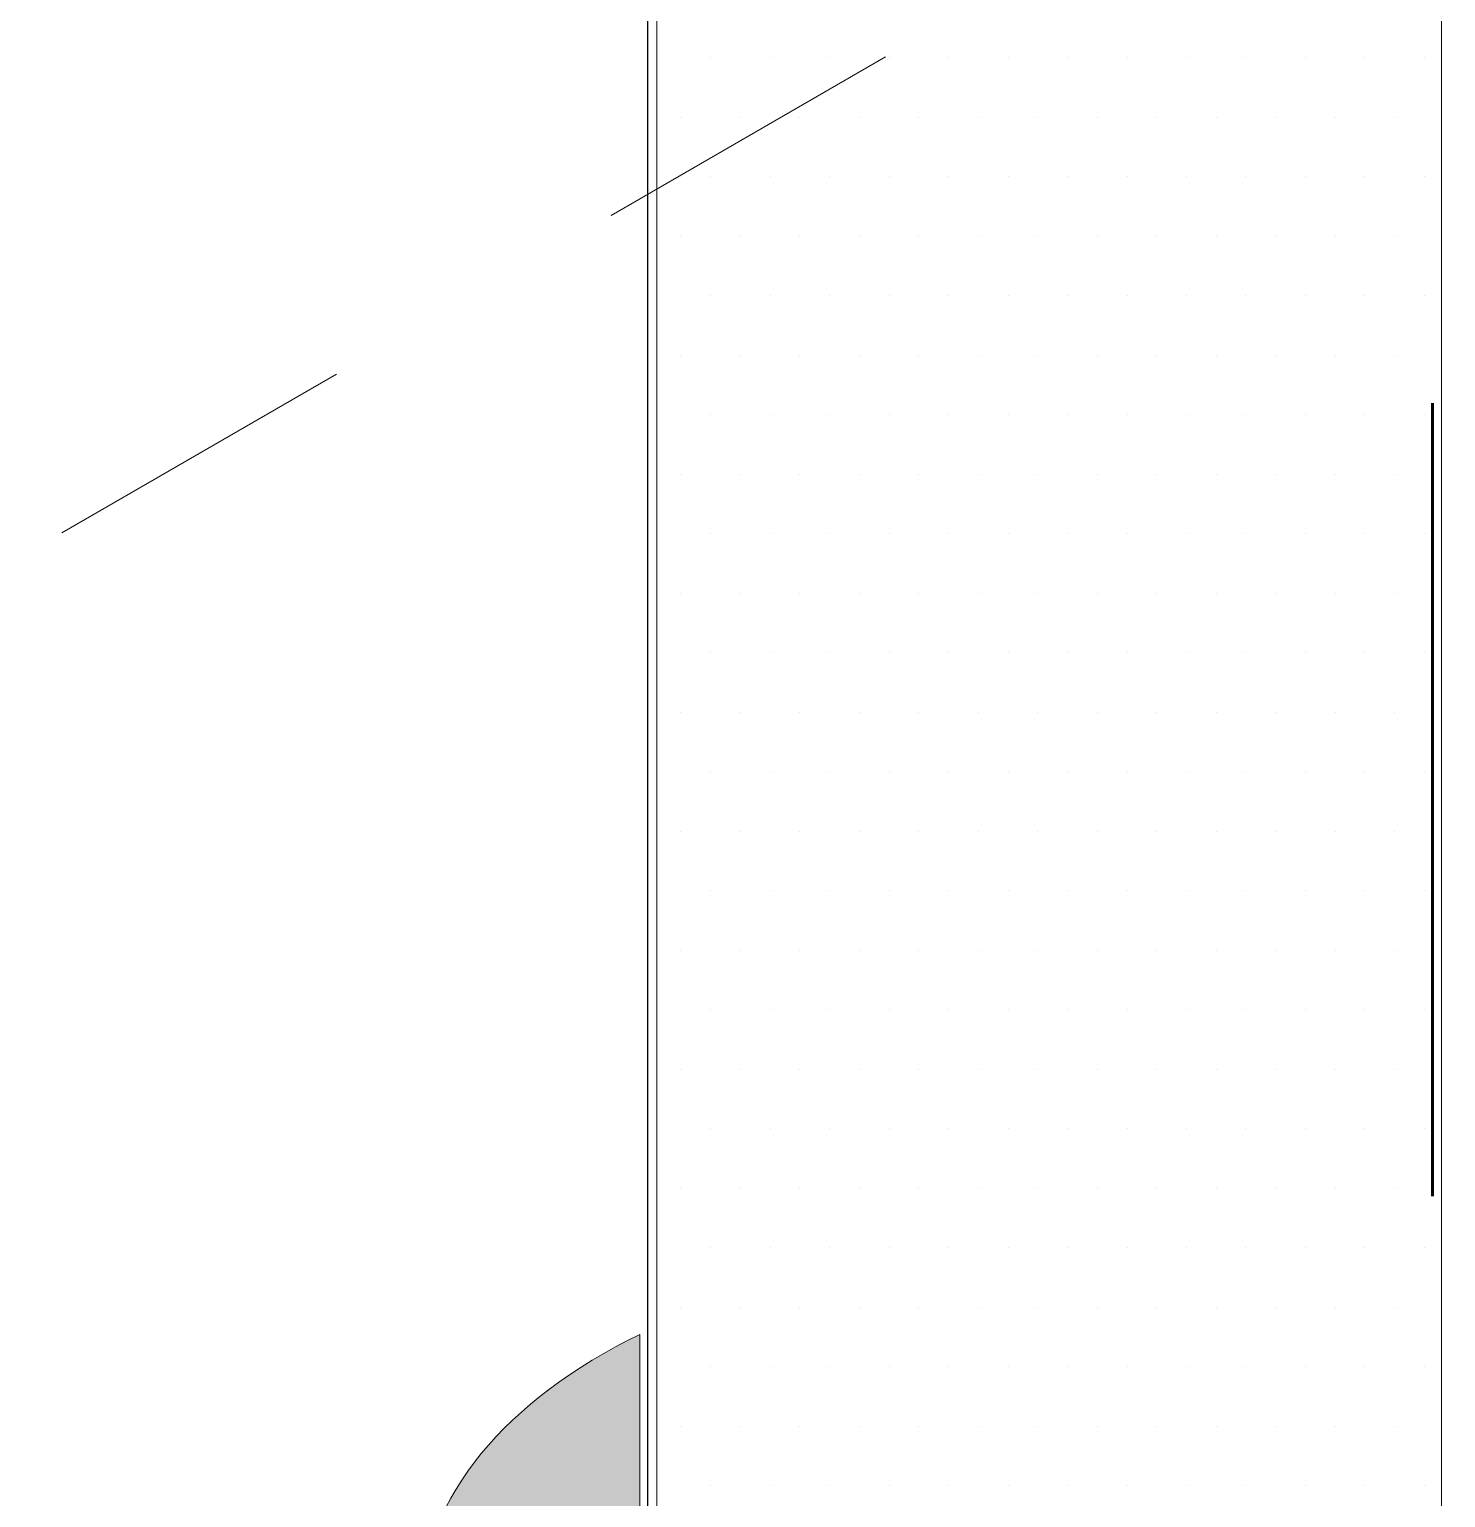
# Model space of a CAD drawing. Header units: inches. Extents: x -20.7 to 76.3, y -55.2 to 19.1.
# Drawn here: x -11.7999 to -11.3533, y -2.9884 to -2.5255 of the extents above; entities that cross this region are included whole.
import ezdxf

# ---------------------------------------------------------------- set-up
doc = ezdxf.new("R2010")
doc.units = ezdxf.units.IN
doc.header["$MEASUREMENT"] = 0
doc.linetypes.add('AI-Linetype-48', pattern=[0.375113, 0.250075, -0.125038])
doc.linetypes.add('AI-Linetype-87', pattern=[0.055556, 0.041667, -0.013889])
for name, color, linetype, lineweight in [('.ATI-HATCH', 7, 'Continuous', 0), ('G-ANNO-TTLB', 7, 'Continuous', 0), ('LOGOS', 7, 'Continuous', 0), ('TYVEK', 7, 'Continuous', 0)]:
    doc.layers.add(name, color=color, linetype=linetype, lineweight=lineweight)

# ---------------------------------------------------------------- blocks, each defined once
blk = doc.blocks.new('Block_569')
at = {"layer": 'LOGOS', "true_color": 0x231f20, "transparency": 33554687}
h = blk.add_hatch(color=250, dxfattribs=at)
h.dxf.hatch_style = 2
edge = h.paths.add_edge_path()
edge.add_spline(control_points=[(-11.60736, -2.93692), (-11.64931, -2.95747), (-11.67595, -2.98813), (-11.67595, -3.02236), (-11.67595, -3.04471), (-11.66456, -3.06542), (-11.64509, -3.0829), (-11.63467, -3.07361), (-11.6219, -3.0652), (-11.60736, -3.05808), (-11.60736, -3.05808), (-11.60736, -2.93692), (-11.60736, -2.93692)], knot_values=[0, 0, 0, 0, 1, 1, 1, 2, 2, 2, 3, 3, 3, 4, 4, 4, 4], degree=3, periodic=0)
h = blk.add_hatch(color=250, dxfattribs=at)
h.dxf.hatch_style = 2
edge = h.paths.add_edge_path()
edge.add_spline(control_points=[(-11.62795, -3.07244), (-11.62795, -3.07244), (-11.54235, -3.22072), (-11.54235, -3.22072), (-11.54235, -3.22072), (-11.62795, -3.27016), (-11.62795, -3.27016), (-11.62795, -3.27016), (-11.62795, -3.2319), (-11.62795, -3.2319), (-11.66305, -3.21159), (-11.68478, -3.18359), (-11.68478, -3.15264), (-11.68478, -3.15264), (-11.68478, -3.03149), (-11.68478, -3.03149), (-11.68478, -3.06245), (-11.66305, -3.09046), (-11.62795, -3.11074), (-11.62795, -3.11074), (-11.62795, -3.07244), (-11.62795, -3.07244)], knot_values=[0, 0, 0, 0, 1, 1, 1, 2, 2, 2, 3, 3, 3, 4, 4, 4, 5, 5, 5, 6, 6, 6, 7, 7, 7, 7], degree=3, periodic=0)
at = {"layer": 'LOGOS'}
for points, knots in [([(-11.60736, -2.93692), (-11.64931, -2.95747), (-11.67595, -2.98813), (-11.67595, -3.02236), (-11.67595, -3.04471), (-11.66456, -3.06542), (-11.64509, -3.0829), (-11.63467, -3.07361), (-11.6219, -3.0652), (-11.60736, -3.05808), (-11.60736, -3.05808), (-11.60736, -2.93692), (-11.60736, -2.93692)], [0, 0, 0, 0, 1, 1, 1, 2, 2, 2, 3, 3, 3, 4, 4, 4, 4]), ([(-11.62795, -3.07244), (-11.62795, -3.07244), (-11.54235, -3.22072), (-11.54235, -3.22072), (-11.54235, -3.22072), (-11.62795, -3.27016), (-11.62795, -3.27016), (-11.62795, -3.27016), (-11.62795, -3.2319), (-11.62795, -3.2319), (-11.66305, -3.21159), (-11.68478, -3.18359), (-11.68478, -3.15264), (-11.68478, -3.15264), (-11.68478, -3.03149), (-11.68478, -3.03149), (-11.68478, -3.06245), (-11.66305, -3.09046), (-11.62795, -3.11074), (-11.62795, -3.11074), (-11.62795, -3.07244), (-11.62795, -3.07244)], [0, 0, 0, 0, 1, 1, 1, 2, 2, 2, 3, 3, 3, 4, 4, 4, 5, 5, 5, 6, 6, 6, 7, 7, 7, 7])]:
    blk.add_open_spline(points, degree=3, knots=knots, dxfattribs=at)
blk = doc.blocks.new('Block_568')
at = {"layer": 'LOGOS', "color": 250, "linetype": 'AI-Linetype-87', "lineweight": 18, "true_color": 0x231f20}
blk.add_line((-11.52986, -2.53418), (-12.06376, -2.84243), dxfattribs=at)
at = {"layer": 'LOGOS'}
blk.add_blockref('Block_569', (0, 0), dxfattribs=at)
blk = doc.blocks.new('Block_674')
at = {"layer": '.ATI-HATCH'}
blk.add_open_spline([(-11.60206, -4.43165), (-11.60206, -4.43165), (-11.35458, -4.58163), (-11.35458, -4.58163), (-11.35458, -4.58163), (-11.35458, -2.27434), (-11.35458, -2.27434), (-11.35458, -2.27434), (-11.60206, -2.12436), (-11.60206, -2.12436), (-11.60206, -2.12436), (-11.60206, -4.43165), (-11.60206, -4.43165)], degree=3, knots=[0, 0, 0, 0, 1, 1, 1, 2, 2, 2, 3, 3, 3, 4, 4, 4, 4], dxfattribs=at)
at = {"layer": '.ATI-HATCH', "color": 8, "lineweight": 0, "true_color": 0x808080}
for points in [[(-11.58504, -2.53447), (-11.58504, -2.53447), (-11.58504, -2.53447), (-11.58504, -2.53447)], [(-11.56629, -2.53447), (-11.56629, -2.53447), (-11.56629, -2.53447), (-11.56629, -2.53447)], [(-11.54753, -2.53447), (-11.54753, -2.53447), (-11.54753, -2.53447), (-11.54753, -2.53447)], [(-11.52878, -2.53447), (-11.52878, -2.53447), (-11.52878, -2.53447), (-11.52878, -2.53447)], [(-11.51002, -2.53447), (-11.51002, -2.53447), (-11.51002, -2.53447), (-11.51002, -2.53447)], [(-11.49126, -2.53447), (-11.49126, -2.53447), (-11.49126, -2.53447), (-11.49126, -2.53447)], [(-11.47251, -2.53447), (-11.47251, -2.53447), (-11.47251, -2.53447), (-11.47251, -2.53447)], [(-11.45375, -2.53447), (-11.45375, -2.53447), (-11.45375, -2.53447), (-11.45375, -2.53447)], [(-11.435, -2.53447), (-11.435, -2.53447), (-11.435, -2.53447), (-11.435, -2.53447)], [(-11.41624, -2.53447), (-11.41624, -2.53447), (-11.41624, -2.53447), (-11.41624, -2.53447)], [(-11.39749, -2.53447), (-11.39749, -2.53447), (-11.39749, -2.53447), (-11.39749, -2.53447)], [(-11.37873, -2.53447), (-11.37873, -2.53447), (-11.37873, -2.53447), (-11.37873, -2.53447)], [(-11.35998, -2.53447), (-11.35998, -2.53447), (-11.35998, -2.53447), (-11.35998, -2.53447)], [(-11.59442, -2.55323), (-11.59442, -2.55323), (-11.59442, -2.55323), (-11.59442, -2.55323)], [(-11.57567, -2.55323), (-11.57567, -2.55323), (-11.57567, -2.55323), (-11.57567, -2.55323)], [(-11.55691, -2.55323), (-11.55691, -2.55323), (-11.55691, -2.55323), (-11.55691, -2.55323)], [(-11.53815, -2.55323), (-11.53815, -2.55323), (-11.53815, -2.55323), (-11.53815, -2.55323)], [(-11.5194, -2.55323), (-11.5194, -2.55323), (-11.5194, -2.55323), (-11.5194, -2.55323)], [(-11.50064, -2.55323), (-11.50064, -2.55323), (-11.50064, -2.55323), (-11.50064, -2.55323)], [(-11.48189, -2.55323), (-11.48189, -2.55323), (-11.48189, -2.55323), (-11.48189, -2.55323)], [(-11.46313, -2.55323), (-11.46313, -2.55323), (-11.46313, -2.55323), (-11.46313, -2.55323)], [(-11.44438, -2.55323), (-11.44438, -2.55323), (-11.44438, -2.55323), (-11.44438, -2.55323)], [(-11.42562, -2.55323), (-11.42562, -2.55323), (-11.42562, -2.55323), (-11.42562, -2.55323)], [(-11.40686, -2.55323), (-11.40686, -2.55323), (-11.40686, -2.55323), (-11.40686, -2.55323)], [(-11.38811, -2.55323), (-11.38811, -2.55323), (-11.38811, -2.55323), (-11.38811, -2.55323)], [(-11.36935, -2.55323), (-11.36935, -2.55323), (-11.36935, -2.55323), (-11.36935, -2.55323)], [(-11.58504, -2.57199), (-11.58504, -2.57199), (-11.58504, -2.57199), (-11.58504, -2.57199)], [(-11.56629, -2.57199), (-11.56629, -2.57199), (-11.56629, -2.57199), (-11.56629, -2.57199)], [(-11.54753, -2.57199), (-11.54753, -2.57199), (-11.54753, -2.57199), (-11.54753, -2.57199)], [(-11.52878, -2.57199), (-11.52878, -2.57199), (-11.52878, -2.57199), (-11.52878, -2.57199)], [(-11.51002, -2.57199), (-11.51002, -2.57199), (-11.51002, -2.57199), (-11.51002, -2.57199)], [(-11.49126, -2.57199), (-11.49126, -2.57199), (-11.49126, -2.57199), (-11.49126, -2.57199)], [(-11.47251, -2.57199), (-11.47251, -2.57199), (-11.47251, -2.57199), (-11.47251, -2.57199)], [(-11.45375, -2.57199), (-11.45375, -2.57199), (-11.45375, -2.57199), (-11.45375, -2.57199)], [(-11.435, -2.57199), (-11.435, -2.57199), (-11.435, -2.57199), (-11.435, -2.57199)], [(-11.41624, -2.57199), (-11.41624, -2.57199), (-11.41624, -2.57199), (-11.41624, -2.57199)], [(-11.39749, -2.57199), (-11.39749, -2.57199), (-11.39749, -2.57199), (-11.39749, -2.57199)], [(-11.37873, -2.57199), (-11.37873, -2.57199), (-11.37873, -2.57199), (-11.37873, -2.57199)], [(-11.35998, -2.57199), (-11.35998, -2.57199), (-11.35998, -2.57199), (-11.35998, -2.57199)], [(-11.59442, -2.59074), (-11.59442, -2.59074), (-11.59442, -2.59074), (-11.59442, -2.59074)], [(-11.57567, -2.59074), (-11.57567, -2.59074), (-11.57567, -2.59074), (-11.57567, -2.59074)], [(-11.55691, -2.59074), (-11.55691, -2.59074), (-11.55691, -2.59074), (-11.55691, -2.59074)], [(-11.53815, -2.59074), (-11.53815, -2.59074), (-11.53815, -2.59074), (-11.53815, -2.59074)], [(-11.5194, -2.59074), (-11.5194, -2.59074), (-11.5194, -2.59074), (-11.5194, -2.59074)], [(-11.50064, -2.59074), (-11.50064, -2.59074), (-11.50064, -2.59074), (-11.50064, -2.59074)], [(-11.48189, -2.59074), (-11.48189, -2.59074), (-11.48189, -2.59074), (-11.48189, -2.59074)], [(-11.46313, -2.59074), (-11.46313, -2.59074), (-11.46313, -2.59074), (-11.46313, -2.59074)], [(-11.44438, -2.59074), (-11.44438, -2.59074), (-11.44438, -2.59074), (-11.44438, -2.59074)], [(-11.42562, -2.59074), (-11.42562, -2.59074), (-11.42562, -2.59074), (-11.42562, -2.59074)], [(-11.40686, -2.59074), (-11.40686, -2.59074), (-11.40686, -2.59074), (-11.40686, -2.59074)], [(-11.38811, -2.59074), (-11.38811, -2.59074), (-11.38811, -2.59074), (-11.38811, -2.59074)], [(-11.36935, -2.59074), (-11.36935, -2.59074), (-11.36935, -2.59074), (-11.36935, -2.59074)], [(-11.58504, -2.6095), (-11.58504, -2.6095), (-11.58504, -2.6095), (-11.58504, -2.6095)], [(-11.56629, -2.6095), (-11.56629, -2.6095), (-11.56629, -2.6095), (-11.56629, -2.6095)], [(-11.54753, -2.6095), (-11.54753, -2.6095), (-11.54753, -2.6095), (-11.54753, -2.6095)], [(-11.52878, -2.6095), (-11.52878, -2.6095), (-11.52878, -2.6095), (-11.52878, -2.6095)], [(-11.51002, -2.6095), (-11.51002, -2.6095), (-11.51002, -2.6095), (-11.51002, -2.6095)], [(-11.49126, -2.6095), (-11.49126, -2.6095), (-11.49126, -2.6095), (-11.49126, -2.6095)], [(-11.47251, -2.6095), (-11.47251, -2.6095), (-11.47251, -2.6095), (-11.47251, -2.6095)], [(-11.45375, -2.6095), (-11.45375, -2.6095), (-11.45375, -2.6095), (-11.45375, -2.6095)], [(-11.435, -2.6095), (-11.435, -2.6095), (-11.435, -2.6095), (-11.435, -2.6095)], [(-11.41624, -2.6095), (-11.41624, -2.6095), (-11.41624, -2.6095), (-11.41624, -2.6095)], [(-11.39749, -2.6095), (-11.39749, -2.6095), (-11.39749, -2.6095), (-11.39749, -2.6095)], [(-11.37873, -2.6095), (-11.37873, -2.6095), (-11.37873, -2.6095), (-11.37873, -2.6095)], [(-11.35998, -2.6095), (-11.35998, -2.6095), (-11.35998, -2.6095), (-11.35998, -2.6095)], [(-11.59442, -2.62825), (-11.59442, -2.62825), (-11.59442, -2.62825), (-11.59442, -2.62825)], [(-11.57567, -2.62825), (-11.57567, -2.62825), (-11.57567, -2.62825), (-11.57567, -2.62825)], [(-11.55691, -2.62825), (-11.55691, -2.62825), (-11.55691, -2.62825), (-11.55691, -2.62825)], [(-11.53815, -2.62825), (-11.53815, -2.62825), (-11.53815, -2.62825), (-11.53815, -2.62825)], [(-11.5194, -2.62825), (-11.5194, -2.62825), (-11.5194, -2.62825), (-11.5194, -2.62825)], [(-11.50064, -2.62825), (-11.50064, -2.62825), (-11.50064, -2.62825), (-11.50064, -2.62825)], [(-11.48189, -2.62825), (-11.48189, -2.62825), (-11.48189, -2.62825), (-11.48189, -2.62825)], [(-11.46313, -2.62825), (-11.46313, -2.62825), (-11.46313, -2.62825), (-11.46313, -2.62825)], [(-11.44438, -2.62825), (-11.44438, -2.62825), (-11.44438, -2.62825), (-11.44438, -2.62825)], [(-11.42562, -2.62825), (-11.42562, -2.62825), (-11.42562, -2.62825), (-11.42562, -2.62825)], [(-11.40686, -2.62825), (-11.40686, -2.62825), (-11.40686, -2.62825), (-11.40686, -2.62825)], [(-11.38811, -2.62825), (-11.38811, -2.62825), (-11.38811, -2.62825), (-11.38811, -2.62825)], [(-11.36935, -2.62825), (-11.36935, -2.62825), (-11.36935, -2.62825), (-11.36935, -2.62825)], [(-11.58504, -2.64701), (-11.58504, -2.64701), (-11.58504, -2.64701), (-11.58504, -2.64701)], [(-11.56629, -2.64701), (-11.56629, -2.64701), (-11.56629, -2.64701), (-11.56629, -2.64701)], [(-11.54753, -2.64701), (-11.54753, -2.64701), (-11.54753, -2.64701), (-11.54753, -2.64701)], [(-11.52878, -2.64701), (-11.52878, -2.64701), (-11.52878, -2.64701), (-11.52878, -2.64701)], [(-11.51002, -2.64701), (-11.51002, -2.64701), (-11.51002, -2.64701), (-11.51002, -2.64701)], [(-11.49126, -2.64701), (-11.49126, -2.64701), (-11.49126, -2.64701), (-11.49126, -2.64701)], [(-11.47251, -2.64701), (-11.47251, -2.64701), (-11.47251, -2.64701), (-11.47251, -2.64701)], [(-11.45375, -2.64701), (-11.45375, -2.64701), (-11.45375, -2.64701), (-11.45375, -2.64701)], [(-11.435, -2.64701), (-11.435, -2.64701), (-11.435, -2.64701), (-11.435, -2.64701)], [(-11.41624, -2.64701), (-11.41624, -2.64701), (-11.41624, -2.64701), (-11.41624, -2.64701)], [(-11.39749, -2.64701), (-11.39749, -2.64701), (-11.39749, -2.64701), (-11.39749, -2.64701)], [(-11.37873, -2.64701), (-11.37873, -2.64701), (-11.37873, -2.64701), (-11.37873, -2.64701)], [(-11.35998, -2.64701), (-11.35998, -2.64701), (-11.35998, -2.64701), (-11.35998, -2.64701)], [(-11.59442, -2.66576), (-11.59442, -2.66576), (-11.59442, -2.66576), (-11.59442, -2.66576)], [(-11.57567, -2.66576), (-11.57567, -2.66576), (-11.57567, -2.66576), (-11.57567, -2.66576)], [(-11.55691, -2.66576), (-11.55691, -2.66576), (-11.55691, -2.66576), (-11.55691, -2.66576)], [(-11.53815, -2.66576), (-11.53815, -2.66576), (-11.53815, -2.66576), (-11.53815, -2.66576)], [(-11.5194, -2.66576), (-11.5194, -2.66576), (-11.5194, -2.66576), (-11.5194, -2.66576)], [(-11.50064, -2.66576), (-11.50064, -2.66576), (-11.50064, -2.66576), (-11.50064, -2.66576)], [(-11.48189, -2.66576), (-11.48189, -2.66576), (-11.48189, -2.66576), (-11.48189, -2.66576)], [(-11.46313, -2.66576), (-11.46313, -2.66576), (-11.46313, -2.66576), (-11.46313, -2.66576)], [(-11.44438, -2.66576), (-11.44438, -2.66576), (-11.44438, -2.66576), (-11.44438, -2.66576)], [(-11.42562, -2.66576), (-11.42562, -2.66576), (-11.42562, -2.66576), (-11.42562, -2.66576)], [(-11.40686, -2.66576), (-11.40686, -2.66576), (-11.40686, -2.66576), (-11.40686, -2.66576)], [(-11.38811, -2.66576), (-11.38811, -2.66576), (-11.38811, -2.66576), (-11.38811, -2.66576)], [(-11.36935, -2.66576), (-11.36935, -2.66576), (-11.36935, -2.66576), (-11.36935, -2.66576)], [(-11.58504, -2.68452), (-11.58504, -2.68452), (-11.58504, -2.68452), (-11.58504, -2.68452)], [(-11.56629, -2.68452), (-11.56629, -2.68452), (-11.56629, -2.68452), (-11.56629, -2.68452)], [(-11.54753, -2.68452), (-11.54753, -2.68452), (-11.54753, -2.68452), (-11.54753, -2.68452)], [(-11.52878, -2.68452), (-11.52878, -2.68452), (-11.52878, -2.68452), (-11.52878, -2.68452)], [(-11.51002, -2.68452), (-11.51002, -2.68452), (-11.51002, -2.68452), (-11.51002, -2.68452)], [(-11.49126, -2.68452), (-11.49126, -2.68452), (-11.49126, -2.68452), (-11.49126, -2.68452)], [(-11.47251, -2.68452), (-11.47251, -2.68452), (-11.47251, -2.68452), (-11.47251, -2.68452)], [(-11.45375, -2.68452), (-11.45375, -2.68452), (-11.45375, -2.68452), (-11.45375, -2.68452)], [(-11.435, -2.68452), (-11.435, -2.68452), (-11.435, -2.68452), (-11.435, -2.68452)], [(-11.41624, -2.68452), (-11.41624, -2.68452), (-11.41624, -2.68452), (-11.41624, -2.68452)], [(-11.39749, -2.68452), (-11.39749, -2.68452), (-11.39749, -2.68452), (-11.39749, -2.68452)], [(-11.37873, -2.68452), (-11.37873, -2.68452), (-11.37873, -2.68452), (-11.37873, -2.68452)], [(-11.35998, -2.68452), (-11.35998, -2.68452), (-11.35998, -2.68452), (-11.35998, -2.68452)], [(-11.59442, -2.70328), (-11.59442, -2.70328), (-11.59442, -2.70328), (-11.59442, -2.70328)], [(-11.57567, -2.70328), (-11.57567, -2.70328), (-11.57567, -2.70328), (-11.57567, -2.70328)], [(-11.55691, -2.70328), (-11.55691, -2.70328), (-11.55691, -2.70328), (-11.55691, -2.70328)], [(-11.53815, -2.70328), (-11.53815, -2.70328), (-11.53815, -2.70328), (-11.53815, -2.70328)], [(-11.5194, -2.70328), (-11.5194, -2.70328), (-11.5194, -2.70328), (-11.5194, -2.70328)], [(-11.50064, -2.70328), (-11.50064, -2.70328), (-11.50064, -2.70328), (-11.50064, -2.70328)], [(-11.48189, -2.70328), (-11.48189, -2.70328), (-11.48189, -2.70328), (-11.48189, -2.70328)], [(-11.46313, -2.70328), (-11.46313, -2.70328), (-11.46313, -2.70328), (-11.46313, -2.70328)], [(-11.44438, -2.70328), (-11.44438, -2.70328), (-11.44438, -2.70328), (-11.44438, -2.70328)], [(-11.42562, -2.70328), (-11.42562, -2.70328), (-11.42562, -2.70328), (-11.42562, -2.70328)], [(-11.40686, -2.70328), (-11.40686, -2.70328), (-11.40686, -2.70328), (-11.40686, -2.70328)], [(-11.38811, -2.70328), (-11.38811, -2.70328), (-11.38811, -2.70328), (-11.38811, -2.70328)], [(-11.36935, -2.70328), (-11.36935, -2.70328), (-11.36935, -2.70328), (-11.36935, -2.70328)], [(-11.58504, -2.72203), (-11.58504, -2.72203), (-11.58504, -2.72203), (-11.58504, -2.72203)], [(-11.56629, -2.72203), (-11.56629, -2.72203), (-11.56629, -2.72203), (-11.56629, -2.72203)], [(-11.54753, -2.72203), (-11.54753, -2.72203), (-11.54753, -2.72203), (-11.54753, -2.72203)], [(-11.52878, -2.72203), (-11.52878, -2.72203), (-11.52878, -2.72203), (-11.52878, -2.72203)], [(-11.51002, -2.72203), (-11.51002, -2.72203), (-11.51002, -2.72203), (-11.51002, -2.72203)], [(-11.49126, -2.72203), (-11.49126, -2.72203), (-11.49126, -2.72203), (-11.49126, -2.72203)], [(-11.47251, -2.72203), (-11.47251, -2.72203), (-11.47251, -2.72203), (-11.47251, -2.72203)], [(-11.45375, -2.72203), (-11.45375, -2.72203), (-11.45375, -2.72203), (-11.45375, -2.72203)], [(-11.435, -2.72203), (-11.435, -2.72203), (-11.435, -2.72203), (-11.435, -2.72203)], [(-11.41624, -2.72203), (-11.41624, -2.72203), (-11.41624, -2.72203), (-11.41624, -2.72203)], [(-11.39749, -2.72203), (-11.39749, -2.72203), (-11.39749, -2.72203), (-11.39749, -2.72203)], [(-11.37873, -2.72203), (-11.37873, -2.72203), (-11.37873, -2.72203), (-11.37873, -2.72203)], [(-11.35998, -2.72203), (-11.35998, -2.72203), (-11.35998, -2.72203), (-11.35998, -2.72203)], [(-11.59442, -2.74079), (-11.59442, -2.74079), (-11.59442, -2.74079), (-11.59442, -2.74079)], [(-11.57567, -2.74079), (-11.57567, -2.74079), (-11.57567, -2.74079), (-11.57567, -2.74079)], [(-11.55691, -2.74079), (-11.55691, -2.74079), (-11.55691, -2.74079), (-11.55691, -2.74079)], [(-11.53815, -2.74079), (-11.53815, -2.74079), (-11.53815, -2.74079), (-11.53815, -2.74079)], [(-11.5194, -2.74079), (-11.5194, -2.74079), (-11.5194, -2.74079), (-11.5194, -2.74079)], [(-11.50064, -2.74079), (-11.50064, -2.74079), (-11.50064, -2.74079), (-11.50064, -2.74079)], [(-11.48189, -2.74079), (-11.48189, -2.74079), (-11.48189, -2.74079), (-11.48189, -2.74079)], [(-11.46313, -2.74079), (-11.46313, -2.74079), (-11.46313, -2.74079), (-11.46313, -2.74079)], [(-11.44438, -2.74079), (-11.44438, -2.74079), (-11.44438, -2.74079), (-11.44438, -2.74079)], [(-11.42562, -2.74079), (-11.42562, -2.74079), (-11.42562, -2.74079), (-11.42562, -2.74079)], [(-11.40686, -2.74079), (-11.40686, -2.74079), (-11.40686, -2.74079), (-11.40686, -2.74079)], [(-11.38811, -2.74079), (-11.38811, -2.74079), (-11.38811, -2.74079), (-11.38811, -2.74079)], [(-11.36935, -2.74079), (-11.36935, -2.74079), (-11.36935, -2.74079), (-11.36935, -2.74079)], [(-11.58504, -2.75954), (-11.58504, -2.75954), (-11.58504, -2.75954), (-11.58504, -2.75954)], [(-11.56629, -2.75954), (-11.56629, -2.75954), (-11.56629, -2.75954), (-11.56629, -2.75954)], [(-11.54753, -2.75954), (-11.54753, -2.75954), (-11.54753, -2.75954), (-11.54753, -2.75954)], [(-11.52878, -2.75954), (-11.52878, -2.75954), (-11.52878, -2.75954), (-11.52878, -2.75954)], [(-11.51002, -2.75954), (-11.51002, -2.75954), (-11.51002, -2.75954), (-11.51002, -2.75954)], [(-11.49126, -2.75954), (-11.49126, -2.75954), (-11.49126, -2.75954), (-11.49126, -2.75954)], [(-11.47251, -2.75954), (-11.47251, -2.75954), (-11.47251, -2.75954), (-11.47251, -2.75954)], [(-11.45375, -2.75954), (-11.45375, -2.75954), (-11.45375, -2.75954), (-11.45375, -2.75954)], [(-11.435, -2.75954), (-11.435, -2.75954), (-11.435, -2.75954), (-11.435, -2.75954)], [(-11.41624, -2.75954), (-11.41624, -2.75954), (-11.41624, -2.75954), (-11.41624, -2.75954)], [(-11.39749, -2.75954), (-11.39749, -2.75954), (-11.39749, -2.75954), (-11.39749, -2.75954)], [(-11.37873, -2.75954), (-11.37873, -2.75954), (-11.37873, -2.75954), (-11.37873, -2.75954)], [(-11.35998, -2.75954), (-11.35998, -2.75954), (-11.35998, -2.75954), (-11.35998, -2.75954)], [(-11.59442, -2.7783), (-11.59442, -2.7783), (-11.59442, -2.7783), (-11.59442, -2.7783)], [(-11.57567, -2.7783), (-11.57567, -2.7783), (-11.57567, -2.7783), (-11.57567, -2.7783)], [(-11.55691, -2.7783), (-11.55691, -2.7783), (-11.55691, -2.7783), (-11.55691, -2.7783)], [(-11.53815, -2.7783), (-11.53815, -2.7783), (-11.53815, -2.7783), (-11.53815, -2.7783)], [(-11.5194, -2.7783), (-11.5194, -2.7783), (-11.5194, -2.7783), (-11.5194, -2.7783)], [(-11.50064, -2.7783), (-11.50064, -2.7783), (-11.50064, -2.7783), (-11.50064, -2.7783)], [(-11.48189, -2.7783), (-11.48189, -2.7783), (-11.48189, -2.7783), (-11.48189, -2.7783)], [(-11.46313, -2.7783), (-11.46313, -2.7783), (-11.46313, -2.7783), (-11.46313, -2.7783)], [(-11.44438, -2.7783), (-11.44438, -2.7783), (-11.44438, -2.7783), (-11.44438, -2.7783)], [(-11.42562, -2.7783), (-11.42562, -2.7783), (-11.42562, -2.7783), (-11.42562, -2.7783)], [(-11.40686, -2.7783), (-11.40686, -2.7783), (-11.40686, -2.7783), (-11.40686, -2.7783)], [(-11.38811, -2.7783), (-11.38811, -2.7783), (-11.38811, -2.7783), (-11.38811, -2.7783)], [(-11.36935, -2.7783), (-11.36935, -2.7783), (-11.36935, -2.7783), (-11.36935, -2.7783)], [(-11.58504, -2.79705), (-11.58504, -2.79705), (-11.58504, -2.79705), (-11.58504, -2.79705)], [(-11.56629, -2.79705), (-11.56629, -2.79705), (-11.56629, -2.79705), (-11.56629, -2.79705)], [(-11.54753, -2.79705), (-11.54753, -2.79705), (-11.54753, -2.79705), (-11.54753, -2.79705)], [(-11.52878, -2.79705), (-11.52878, -2.79705), (-11.52878, -2.79705), (-11.52878, -2.79705)], [(-11.51002, -2.79705), (-11.51002, -2.79705), (-11.51002, -2.79705), (-11.51002, -2.79705)], [(-11.49126, -2.79705), (-11.49126, -2.79705), (-11.49126, -2.79705), (-11.49126, -2.79705)], [(-11.47251, -2.79705), (-11.47251, -2.79705), (-11.47251, -2.79705), (-11.47251, -2.79705)], [(-11.45375, -2.79705), (-11.45375, -2.79705), (-11.45375, -2.79705), (-11.45375, -2.79705)], [(-11.435, -2.79705), (-11.435, -2.79705), (-11.435, -2.79705), (-11.435, -2.79705)], [(-11.41624, -2.79705), (-11.41624, -2.79705), (-11.41624, -2.79705), (-11.41624, -2.79705)], [(-11.39749, -2.79705), (-11.39749, -2.79705), (-11.39749, -2.79705), (-11.39749, -2.79705)], [(-11.37873, -2.79705), (-11.37873, -2.79705), (-11.37873, -2.79705), (-11.37873, -2.79705)], [(-11.35998, -2.79705), (-11.35998, -2.79705), (-11.35998, -2.79705), (-11.35998, -2.79705)], [(-11.59442, -2.81581), (-11.59442, -2.81581), (-11.59442, -2.81581), (-11.59442, -2.81581)], [(-11.57567, -2.81581), (-11.57567, -2.81581), (-11.57567, -2.81581), (-11.57567, -2.81581)], [(-11.55691, -2.81581), (-11.55691, -2.81581), (-11.55691, -2.81581), (-11.55691, -2.81581)], [(-11.53815, -2.81581), (-11.53815, -2.81581), (-11.53815, -2.81581), (-11.53815, -2.81581)], [(-11.5194, -2.81581), (-11.5194, -2.81581), (-11.5194, -2.81581), (-11.5194, -2.81581)], [(-11.50064, -2.81581), (-11.50064, -2.81581), (-11.50064, -2.81581), (-11.50064, -2.81581)], [(-11.48189, -2.81581), (-11.48189, -2.81581), (-11.48189, -2.81581), (-11.48189, -2.81581)], [(-11.46313, -2.81581), (-11.46313, -2.81581), (-11.46313, -2.81581), (-11.46313, -2.81581)], [(-11.44438, -2.81581), (-11.44438, -2.81581), (-11.44438, -2.81581), (-11.44438, -2.81581)], [(-11.42562, -2.81581), (-11.42562, -2.81581), (-11.42562, -2.81581), (-11.42562, -2.81581)], [(-11.40686, -2.81581), (-11.40686, -2.81581), (-11.40686, -2.81581), (-11.40686, -2.81581)], [(-11.38811, -2.81581), (-11.38811, -2.81581), (-11.38811, -2.81581), (-11.38811, -2.81581)], [(-11.36935, -2.81581), (-11.36935, -2.81581), (-11.36935, -2.81581), (-11.36935, -2.81581)], [(-11.58504, -2.83457), (-11.58504, -2.83457), (-11.58504, -2.83457), (-11.58504, -2.83457)], [(-11.56629, -2.83457), (-11.56629, -2.83457), (-11.56629, -2.83457), (-11.56629, -2.83457)], [(-11.54753, -2.83457), (-11.54753, -2.83457), (-11.54753, -2.83457), (-11.54753, -2.83457)], [(-11.52878, -2.83457), (-11.52878, -2.83457), (-11.52878, -2.83457), (-11.52878, -2.83457)], [(-11.51002, -2.83457), (-11.51002, -2.83457), (-11.51002, -2.83457), (-11.51002, -2.83457)], [(-11.49126, -2.83457), (-11.49126, -2.83457), (-11.49126, -2.83457), (-11.49126, -2.83457)], [(-11.47251, -2.83457), (-11.47251, -2.83457), (-11.47251, -2.83457), (-11.47251, -2.83457)], [(-11.45375, -2.83457), (-11.45375, -2.83457), (-11.45375, -2.83457), (-11.45375, -2.83457)], [(-11.435, -2.83457), (-11.435, -2.83457), (-11.435, -2.83457), (-11.435, -2.83457)], [(-11.41624, -2.83457), (-11.41624, -2.83457), (-11.41624, -2.83457), (-11.41624, -2.83457)], [(-11.39749, -2.83457), (-11.39749, -2.83457), (-11.39749, -2.83457), (-11.39749, -2.83457)], [(-11.37873, -2.83457), (-11.37873, -2.83457), (-11.37873, -2.83457), (-11.37873, -2.83457)], [(-11.35998, -2.83457), (-11.35998, -2.83457), (-11.35998, -2.83457), (-11.35998, -2.83457)], [(-11.59442, -2.85332), (-11.59442, -2.85332), (-11.59442, -2.85332), (-11.59442, -2.85332)], [(-11.57567, -2.85332), (-11.57567, -2.85332), (-11.57567, -2.85332), (-11.57567, -2.85332)], [(-11.55691, -2.85332), (-11.55691, -2.85332), (-11.55691, -2.85332), (-11.55691, -2.85332)], [(-11.53815, -2.85332), (-11.53815, -2.85332), (-11.53815, -2.85332), (-11.53815, -2.85332)], [(-11.5194, -2.85332), (-11.5194, -2.85332), (-11.5194, -2.85332), (-11.5194, -2.85332)], [(-11.50064, -2.85332), (-11.50064, -2.85332), (-11.50064, -2.85332), (-11.50064, -2.85332)], [(-11.48189, -2.85332), (-11.48189, -2.85332), (-11.48189, -2.85332), (-11.48189, -2.85332)], [(-11.46313, -2.85332), (-11.46313, -2.85332), (-11.46313, -2.85332), (-11.46313, -2.85332)], [(-11.44438, -2.85332), (-11.44438, -2.85332), (-11.44438, -2.85332), (-11.44438, -2.85332)], [(-11.42562, -2.85332), (-11.42562, -2.85332), (-11.42562, -2.85332), (-11.42562, -2.85332)], [(-11.40686, -2.85332), (-11.40686, -2.85332), (-11.40686, -2.85332), (-11.40686, -2.85332)], [(-11.38811, -2.85332), (-11.38811, -2.85332), (-11.38811, -2.85332), (-11.38811, -2.85332)], [(-11.36935, -2.85332), (-11.36935, -2.85332), (-11.36935, -2.85332), (-11.36935, -2.85332)], [(-11.58504, -2.87208), (-11.58504, -2.87208), (-11.58504, -2.87208), (-11.58504, -2.87208)], [(-11.56629, -2.87208), (-11.56629, -2.87208), (-11.56629, -2.87208), (-11.56629, -2.87208)], [(-11.54753, -2.87208), (-11.54753, -2.87208), (-11.54753, -2.87208), (-11.54753, -2.87208)], [(-11.52878, -2.87208), (-11.52878, -2.87208), (-11.52878, -2.87208), (-11.52878, -2.87208)], [(-11.51002, -2.87208), (-11.51002, -2.87208), (-11.51002, -2.87208), (-11.51002, -2.87208)], [(-11.49126, -2.87208), (-11.49126, -2.87208), (-11.49126, -2.87208), (-11.49126, -2.87208)], [(-11.47251, -2.87208), (-11.47251, -2.87208), (-11.47251, -2.87208), (-11.47251, -2.87208)], [(-11.45375, -2.87208), (-11.45375, -2.87208), (-11.45375, -2.87208), (-11.45375, -2.87208)], [(-11.435, -2.87208), (-11.435, -2.87208), (-11.435, -2.87208), (-11.435, -2.87208)], [(-11.41624, -2.87208), (-11.41624, -2.87208), (-11.41624, -2.87208), (-11.41624, -2.87208)], [(-11.39749, -2.87208), (-11.39749, -2.87208), (-11.39749, -2.87208), (-11.39749, -2.87208)], [(-11.37873, -2.87208), (-11.37873, -2.87208), (-11.37873, -2.87208), (-11.37873, -2.87208)], [(-11.35998, -2.87208), (-11.35998, -2.87208), (-11.35998, -2.87208), (-11.35998, -2.87208)], [(-11.59442, -2.89083), (-11.59442, -2.89083), (-11.59442, -2.89083), (-11.59442, -2.89083)], [(-11.57567, -2.89083), (-11.57567, -2.89083), (-11.57567, -2.89083), (-11.57567, -2.89083)], [(-11.55691, -2.89083), (-11.55691, -2.89083), (-11.55691, -2.89083), (-11.55691, -2.89083)], [(-11.53815, -2.89083), (-11.53815, -2.89083), (-11.53815, -2.89083), (-11.53815, -2.89083)], [(-11.5194, -2.89083), (-11.5194, -2.89083), (-11.5194, -2.89083), (-11.5194, -2.89083)], [(-11.50064, -2.89083), (-11.50064, -2.89083), (-11.50064, -2.89083), (-11.50064, -2.89083)], [(-11.48189, -2.89083), (-11.48189, -2.89083), (-11.48189, -2.89083), (-11.48189, -2.89083)], [(-11.46313, -2.89083), (-11.46313, -2.89083), (-11.46313, -2.89083), (-11.46313, -2.89083)], [(-11.44438, -2.89083), (-11.44438, -2.89083), (-11.44438, -2.89083), (-11.44438, -2.89083)], [(-11.42562, -2.89083), (-11.42562, -2.89083), (-11.42562, -2.89083), (-11.42562, -2.89083)], [(-11.40686, -2.89083), (-11.40686, -2.89083), (-11.40686, -2.89083), (-11.40686, -2.89083)], [(-11.38811, -2.89083), (-11.38811, -2.89083), (-11.38811, -2.89083), (-11.38811, -2.89083)], [(-11.36935, -2.89083), (-11.36935, -2.89083), (-11.36935, -2.89083), (-11.36935, -2.89083)], [(-11.58504, -2.90959), (-11.58504, -2.90959), (-11.58504, -2.90959), (-11.58504, -2.90959)], [(-11.56629, -2.90959), (-11.56629, -2.90959), (-11.56629, -2.90959), (-11.56629, -2.90959)], [(-11.54753, -2.90959), (-11.54753, -2.90959), (-11.54753, -2.90959), (-11.54753, -2.90959)], [(-11.52878, -2.90959), (-11.52878, -2.90959), (-11.52878, -2.90959), (-11.52878, -2.90959)], [(-11.51002, -2.90959), (-11.51002, -2.90959), (-11.51002, -2.90959), (-11.51002, -2.90959)], [(-11.49126, -2.90959), (-11.49126, -2.90959), (-11.49126, -2.90959), (-11.49126, -2.90959)], [(-11.47251, -2.90959), (-11.47251, -2.90959), (-11.47251, -2.90959), (-11.47251, -2.90959)], [(-11.45375, -2.90959), (-11.45375, -2.90959), (-11.45375, -2.90959), (-11.45375, -2.90959)], [(-11.435, -2.90959), (-11.435, -2.90959), (-11.435, -2.90959), (-11.435, -2.90959)], [(-11.41624, -2.90959), (-11.41624, -2.90959), (-11.41624, -2.90959), (-11.41624, -2.90959)], [(-11.39749, -2.90959), (-11.39749, -2.90959), (-11.39749, -2.90959), (-11.39749, -2.90959)], [(-11.37873, -2.90959), (-11.37873, -2.90959), (-11.37873, -2.90959), (-11.37873, -2.90959)], [(-11.35998, -2.90959), (-11.35998, -2.90959), (-11.35998, -2.90959), (-11.35998, -2.90959)], [(-11.59442, -2.92834), (-11.59442, -2.92834), (-11.59442, -2.92834), (-11.59442, -2.92834)], [(-11.57567, -2.92834), (-11.57567, -2.92834), (-11.57567, -2.92834), (-11.57567, -2.92834)], [(-11.55691, -2.92834), (-11.55691, -2.92834), (-11.55691, -2.92834), (-11.55691, -2.92834)], [(-11.53815, -2.92834), (-11.53815, -2.92834), (-11.53815, -2.92834), (-11.53815, -2.92834)], [(-11.5194, -2.92834), (-11.5194, -2.92834), (-11.5194, -2.92834), (-11.5194, -2.92834)], [(-11.50064, -2.92834), (-11.50064, -2.92834), (-11.50064, -2.92834), (-11.50064, -2.92834)], [(-11.48189, -2.92834), (-11.48189, -2.92834), (-11.48189, -2.92834), (-11.48189, -2.92834)], [(-11.46313, -2.92834), (-11.46313, -2.92834), (-11.46313, -2.92834), (-11.46313, -2.92834)], [(-11.44438, -2.92834), (-11.44438, -2.92834), (-11.44438, -2.92834), (-11.44438, -2.92834)], [(-11.42562, -2.92834), (-11.42562, -2.92834), (-11.42562, -2.92834), (-11.42562, -2.92834)], [(-11.40686, -2.92834), (-11.40686, -2.92834), (-11.40686, -2.92834), (-11.40686, -2.92834)], [(-11.38811, -2.92834), (-11.38811, -2.92834), (-11.38811, -2.92834), (-11.38811, -2.92834)], [(-11.36935, -2.92834), (-11.36935, -2.92834), (-11.36935, -2.92834), (-11.36935, -2.92834)], [(-11.58504, -2.9471), (-11.58504, -2.9471), (-11.58504, -2.9471), (-11.58504, -2.9471)], [(-11.56629, -2.9471), (-11.56629, -2.9471), (-11.56629, -2.9471), (-11.56629, -2.9471)], [(-11.54753, -2.9471), (-11.54753, -2.9471), (-11.54753, -2.9471), (-11.54753, -2.9471)], [(-11.52878, -2.9471), (-11.52878, -2.9471), (-11.52878, -2.9471), (-11.52878, -2.9471)], [(-11.51002, -2.9471), (-11.51002, -2.9471), (-11.51002, -2.9471), (-11.51002, -2.9471)], [(-11.49126, -2.9471), (-11.49126, -2.9471), (-11.49126, -2.9471), (-11.49126, -2.9471)], [(-11.47251, -2.9471), (-11.47251, -2.9471), (-11.47251, -2.9471), (-11.47251, -2.9471)], [(-11.45375, -2.9471), (-11.45375, -2.9471), (-11.45375, -2.9471), (-11.45375, -2.9471)], [(-11.435, -2.9471), (-11.435, -2.9471), (-11.435, -2.9471), (-11.435, -2.9471)], [(-11.41624, -2.9471), (-11.41624, -2.9471), (-11.41624, -2.9471), (-11.41624, -2.9471)], [(-11.39749, -2.9471), (-11.39749, -2.9471), (-11.39749, -2.9471), (-11.39749, -2.9471)], [(-11.37873, -2.9471), (-11.37873, -2.9471), (-11.37873, -2.9471), (-11.37873, -2.9471)], [(-11.35998, -2.9471), (-11.35998, -2.9471), (-11.35998, -2.9471), (-11.35998, -2.9471)], [(-11.59442, -2.96586), (-11.59442, -2.96586), (-11.59442, -2.96586), (-11.59442, -2.96586)], [(-11.57567, -2.96586), (-11.57567, -2.96586), (-11.57567, -2.96586), (-11.57567, -2.96586)], [(-11.55691, -2.96586), (-11.55691, -2.96586), (-11.55691, -2.96586), (-11.55691, -2.96586)], [(-11.53815, -2.96586), (-11.53815, -2.96586), (-11.53815, -2.96586), (-11.53815, -2.96586)], [(-11.5194, -2.96586), (-11.5194, -2.96586), (-11.5194, -2.96586), (-11.5194, -2.96586)], [(-11.50064, -2.96586), (-11.50064, -2.96586), (-11.50064, -2.96586), (-11.50064, -2.96586)], [(-11.48189, -2.96586), (-11.48189, -2.96586), (-11.48189, -2.96586), (-11.48189, -2.96586)], [(-11.46313, -2.96586), (-11.46313, -2.96586), (-11.46313, -2.96586), (-11.46313, -2.96586)], [(-11.44438, -2.96586), (-11.44438, -2.96586), (-11.44438, -2.96586), (-11.44438, -2.96586)], [(-11.42562, -2.96586), (-11.42562, -2.96586), (-11.42562, -2.96586), (-11.42562, -2.96586)], [(-11.40686, -2.96586), (-11.40686, -2.96586), (-11.40686, -2.96586), (-11.40686, -2.96586)], [(-11.38811, -2.96586), (-11.38811, -2.96586), (-11.38811, -2.96586), (-11.38811, -2.96586)], [(-11.36935, -2.96586), (-11.36935, -2.96586), (-11.36935, -2.96586), (-11.36935, -2.96586)], [(-11.58504, -2.98461), (-11.58504, -2.98461), (-11.58504, -2.98461), (-11.58504, -2.98461)], [(-11.56629, -2.98461), (-11.56629, -2.98461), (-11.56629, -2.98461), (-11.56629, -2.98461)], [(-11.54753, -2.98461), (-11.54753, -2.98461), (-11.54753, -2.98461), (-11.54753, -2.98461)], [(-11.52878, -2.98461), (-11.52878, -2.98461), (-11.52878, -2.98461), (-11.52878, -2.98461)], [(-11.51002, -2.98461), (-11.51002, -2.98461), (-11.51002, -2.98461), (-11.51002, -2.98461)], [(-11.49126, -2.98461), (-11.49126, -2.98461), (-11.49126, -2.98461), (-11.49126, -2.98461)], [(-11.47251, -2.98461), (-11.47251, -2.98461), (-11.47251, -2.98461), (-11.47251, -2.98461)], [(-11.45375, -2.98461), (-11.45375, -2.98461), (-11.45375, -2.98461), (-11.45375, -2.98461)], [(-11.435, -2.98461), (-11.435, -2.98461), (-11.435, -2.98461), (-11.435, -2.98461)], [(-11.41624, -2.98461), (-11.41624, -2.98461), (-11.41624, -2.98461), (-11.41624, -2.98461)], [(-11.39749, -2.98461), (-11.39749, -2.98461), (-11.39749, -2.98461), (-11.39749, -2.98461)], [(-11.37873, -2.98461), (-11.37873, -2.98461), (-11.37873, -2.98461), (-11.37873, -2.98461)], [(-11.35998, -2.98461), (-11.35998, -2.98461), (-11.35998, -2.98461), (-11.35998, -2.98461)]]:
    blk.add_open_spline(points, degree=3, dxfattribs=at)

msp = doc.modelspace()

# ---------------------------------------------------------------- hatches: boundary and pattern name
at = {"layer": 'G-ANNO-TTLB', "true_color": 0xff00ff, "transparency": 33554687}
h = msp.add_hatch(color=6, dxfattribs=at)
edge = h.paths.add_edge_path()
edge.add_spline(control_points=[(20.03424, -15.13455), (20.03424, -15.13455), (-20.6658, -15.13455), (-20.6658, -15.13455), (-20.6658, -15.13455), (-20.6658, 19.00075), (-20.6658, 19.00075), (-20.6658, 19.00075), (20.03424, 19.00075), (20.03424, 19.00075), (20.03424, 19.00075), (20.03424, -15.13455), (20.03424, -15.13455)], knot_values=[0, 0, 0, 0, 1, 1, 1, 2, 2, 2, 3, 3, 3, 4, 4, 4, 4], degree=3, periodic=0)
edge = h.paths.add_edge_path()
edge.add_spline(control_points=[(-20.54076, 18.87571), (-20.54076, 18.87571), (-20.54076, -15.00951), (-20.54076, -15.00951), (-20.54076, -15.00951), (19.9092, -15.00951), (19.9092, -15.00951), (19.9092, -15.00951), (19.9092, 18.87571), (19.9092, 18.87571), (19.9092, 18.87571), (-20.54076, 18.87571), (-20.54076, 18.87571)], knot_values=[0, 0, 0, 0, 1, 1, 1, 2, 2, 2, 3, 3, 3, 4, 4, 4, 4], degree=3, periodic=0)
edge.add_line((-20.54076, 18.87571), (-20.54076, 18.87571))

# ---------------------------------------------------------------- linework, layer by layer
at = {"layer": 'G-ANNO-TTLB'}
for points in [[(20.03424, -15.13455), (20.03424, -15.13455), (-20.6658, -15.13455), (-20.6658, -15.13455), (-20.6658, -15.13455), (-20.6658, 19.00075), (-20.6658, 19.00075), (-20.6658, 19.00075), (20.03424, 19.00075), (20.03424, 19.00075), (20.03424, 19.00075), (20.03424, -15.13455), (20.03424, -15.13455)], [(-20.54076, 18.87571), (-20.54076, 18.87571), (-20.54076, -15.00951), (-20.54076, -15.00951), (-20.54076, -15.00951), (19.9092, -15.00951), (19.9092, -15.00951), (19.9092, -15.00951), (19.9092, 18.87571), (19.9092, 18.87571), (19.9092, 18.87571), (-20.54076, 18.87571), (-20.54076, 18.87571)]]:
    msp.add_open_spline(points, degree=3, knots=[0, 0, 0, 0, 1, 1, 1, 2, 2, 2, 3, 3, 3, 4, 4, 4, 4], dxfattribs=at)
at = {"layer": 'TYVEK', "color": 33, "lineweight": 25, "true_color": 0xcc9966}
msp.add_line((-11.60495, -0.48648), (-11.60495, -6.288), dxfattribs=at)
at = {"layer": 'TYVEK', "color": 18, "linetype": 'AI-Linetype-48', "lineweight": 60, "true_color": 0x000000}
msp.add_line((-11.35747, -2.26821), (-11.35747, -4.5755), dxfattribs=at)

# ---------------------------------------------------------------- block references
at = {"layer": '.ATI-HATCH'}
msp.add_blockref('Block_674', (0, 0), dxfattribs=at)
at = {"layer": 'LOGOS'}
msp.add_blockref('Block_568', (0, 0), dxfattribs=at)

doc.saveas('drawing.dxf')
